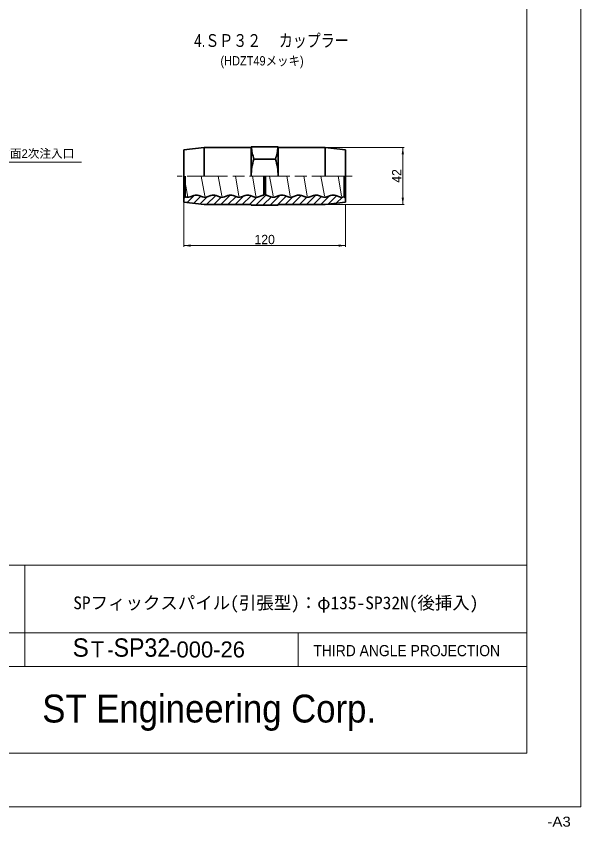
# Model space of a CAD drawing. Units: millimetres at full size, sheet at 1:2.5. Extents: x 2090 to 3770, y 1278 to 2481.
# Drawn here: x 3350 to 3770, y 1278 to 1880 of the extents above; entities that cross this region are included whole.
import ezdxf
from ezdxf.enums import TextEntityAlignment as Align

# ---------------------------------------------------------------- set-up
doc = ezdxf.new("R2010")
doc.units = ezdxf.units.MM
doc.header["$LTSCALE"] = 2.5
doc.linetypes.add('CHAIN', pattern=[18.5, 12, -1.5, 3.5, -1.5])
doc.linetypes.add('DASHED_SPACED', pattern=[12, 6, -6])
for name, color, linetype, lineweight in [('1外形線', 7, 'Continuous', 35), ('2細い実線', 3, 'Continuous', 20), ('3隠れ線', 2, 'DASHED_SPACED', 13), ('4中心線', 1, 'CHAIN', 15), ('6寸法線', 4, 'Continuous', 13), ('7 枠・タイトル', 7, 'Continuous', 13)]:
    doc.layers.add(name, color=color, linetype=linetype, lineweight=lineweight)
doc.styles.add('Arial', font='')
doc.styles.add('ＭＳ ゴシック', font='')
doc.styles.add('ＭＳ Ｐゴシック', font='')
doc.styles.get('Arial').set_extended_font_data('Arial')
doc.styles.get('ＭＳ ゴシック').set_extended_font_data('MS Gothic')
doc.styles.get('ＭＳ Ｐゴシック').set_extended_font_data('MS PGothic')

# ---------------------------------------------------------------- blocks, each defined once
blk = doc.blocks.new('filled_arrow')
at = {"color": 0, "linetype": 'Continuous', "lineweight": -2}
blk.add_solid([(7.5, 1.25), (0, 0), (7.5, -1.25)], dxfattribs=at)

msp = doc.modelspace()

# ---------------------------------------------------------------- hatches: boundary and pattern name
at = {"layer": '2細い実線'}
h = msp.add_hatch(dxfattribs=at)
h.set_pattern_fill('USER', color=256, style=0, pattern_type=2)
h.set_pattern_definition([(45, (3731.29, 1576.834), (-2.65165, 2.65165), [])])
h.paths.add_polyline_path([(3489.878, 1740.294), (3474.878, 1741.994), (3474.878, 1744.814), (3475.878, 1745.814), (3475.878, 1746.152, 0.1707), (3479.527, 1746.099), (3482.22, 1747.002, -0.1632), (3486.036, 1747.002), (3488.729, 1746.099, 0.1632), (3492.227, 1746.099), (3492.671, 1746.248), (3494.92, 1747.002, -0.1632), (3498.736, 1747.002), (3501.429, 1746.099, 0.1632), (3504.927, 1746.099), (3507.62, 1747.002, -0.03916), (3508.531, 1747.23, -0.12325), (3511.436, 1747.002), (3514.129, 1746.099, 0.1632), (3517.627, 1746.099), (3520.32, 1747.002, -0.1632), (3524.136, 1747.002), (3526.829, 1746.099, 0.1632), (3530.327, 1746.099), (3533.02, 1747.002, -0.058), (3534.378, 1747.288), (3534.378, 1748.494), (3535.378, 1748.494), (3535.378, 1747.297, -0.0622), (3536.836, 1747.002), (3539.529, 1746.099, 0.1632), (3543.027, 1746.099), (3545.72, 1747.002, -0.1632), (3549.536, 1747.002), (3552.229, 1746.099, 0.1632), (3555.727, 1746.099), (3558.42, 1747.002, -0.1632), (3562.236, 1747.002), (3564.929, 1746.099, 0.1632), (3568.427, 1746.099), (3571.12, 1747.002, -0.1632), (3574.936, 1747.002), (3577.629, 1746.099, 0.1632), (3581.127, 1746.099), (3583.82, 1747.002, -0.1632), (3587.636, 1747.002), (3590.329, 1746.099, 0.16573), (3593.878, 1746.117), (3593.878, 1745.814), (3594.878, 1744.814), (3594.878, 1741.994), (3579.878, 1740.294), (3509.495, 1740.294), (3492.216, 1740.294)])

# ---------------------------------------------------------------- linework, layer by layer
at = {"layer": '1外形線'}
for p, q in [((3489.878, 1782.694), (3474.878, 1780.994)), ((3524.878, 1782.694), (3489.878, 1782.694)), ((3489.878, 1782.694), (3489.878, 1761.494)), ((3544.878, 1783.194), (3524.878, 1783.194)), ((3524.878, 1761.494), (3524.878, 1783.194)), ((3524.878, 1761.494), (3524.878, 1783.194)), ((3544.878, 1761.494), (3544.878, 1783.194)), ((3544.878, 1761.494), (3544.878, 1783.194)), ((3579.878, 1782.694), (3544.878, 1782.694)), ((3579.878, 1782.694), (3594.878, 1780.994)), ((3579.878, 1782.694), (3579.878, 1761.494)), ((3474.878, 1780.994), (3474.878, 1741.994)), ((3594.878, 1780.994), (3594.878, 1741.994)), ((3542.878, 1774.022), (3526.878, 1774.022)), ((3542.878, 1774.022), (3526.878, 1774.022)), ((3475.878, 1761.494), (3475.878, 1745.814)), ((3534.378, 1761.494), (3534.378, 1747.288)), ((3535.378, 1761.494), (3535.378, 1747.297)), ((3593.878, 1761.494), (3593.878, 1745.814)), ((3479.527, 1746.099), (3482.22, 1747.002)), ((3486.036, 1747.002), (3488.729, 1746.099)), ((3492.227, 1746.099), (3494.92, 1747.002)), ((3498.736, 1747.002), (3501.429, 1746.099)), ((3504.927, 1746.099), (3507.62, 1747.002)), ((3511.436, 1747.002), (3514.129, 1746.099)), ((3517.627, 1746.099), (3520.32, 1747.002)), ((3524.136, 1747.002), (3526.829, 1746.099)), ((3530.327, 1746.099), (3533.02, 1747.002)), ((3535.378, 1748.494), (3534.378, 1748.494)), ((3536.836, 1747.002), (3539.529, 1746.099)), ((3543.027, 1746.099), (3545.72, 1747.002)), ((3549.536, 1747.002), (3552.229, 1746.099)), ((3555.727, 1746.099), (3558.42, 1747.002)), ((3562.236, 1747.002), (3564.929, 1746.099)), ((3568.427, 1746.099), (3571.12, 1747.002)), ((3574.936, 1747.002), (3577.629, 1746.099)), ((3581.127, 1746.099), (3583.82, 1747.002)), ((3587.636, 1747.002), (3590.329, 1746.099)), ((3475.878, 1745.814), (3474.878, 1744.814)), ((3489.878, 1740.294), (3474.878, 1741.994)), ((3524.878, 1740.294), (3489.878, 1740.294)), ((3524.878, 1740.294), (3524.878, 1739.794)), ((3579.878, 1740.294), (3544.878, 1740.294)), ((3544.878, 1740.294), (3544.878, 1739.794)), ((3579.878, 1740.294), (3594.878, 1741.994)), ((3593.878, 1745.814), (3594.878, 1744.814)), ((3544.878, 1739.794), (3524.878, 1739.794))]:
    msp.add_line(p, q, dxfattribs=at)
for centre, radius, start, end in [((3565.119, 1786.551), 40.241, 184.78533, 198.13988), ((3504.637, 1786.551), 40.241, 341.86012, 355.21467), ((3565.119, 1761.494), 40.241, 161.86012, 180), ((3504.637, 1761.494), 40.241, 0, 18.13988), ((3477.778, 1751.314), 5.5, 249.79045, 288.53784), ((3484.128, 1741.314), 6, 71.46216, 108.53784), ((3496.828, 1741.314), 6, 71.46216, 108.53784), ((3509.528, 1741.314), 6, 71.46216, 108.53784), ((3522.228, 1741.314), 6, 71.46216, 108.53784), ((3534.928, 1741.314), 6, 95.2595, 108.53784), ((3534.928, 1741.314), 6, 71.46216, 85.69878), ((3547.628, 1741.314), 6, 71.46216, 108.53784), ((3560.328, 1741.314), 6, 71.46216, 108.53784), ((3573.028, 1741.314), 6, 71.46216, 108.53784), ((3585.728, 1741.314), 6, 71.46216, 108.53784), ((3490.478, 1751.314), 5.5, 251.46216, 288.53784), ((3503.178, 1751.314), 5.5, 251.46216, 288.53784), ((3515.878, 1751.314), 5.5, 251.46216, 288.53784), ((3528.578, 1751.314), 5.5, 251.46216, 288.53784), ((3541.278, 1751.314), 5.5, 251.46216, 288.53784), ((3553.978, 1751.314), 5.5, 251.46216, 288.53784), ((3566.678, 1751.314), 5.5, 251.46216, 288.53784), ((3579.378, 1751.314), 5.5, 251.46216, 288.53784), ((3592.078, 1751.314), 5.5, 251.46216, 289.10332)]:
    msp.add_arc(centre, radius, start, end, dxfattribs=at)
at = {"layer": '3隠れ線'}
for p, q in [((3487.746, 1761.494), (3490.478, 1745.814)), ((3500.446, 1761.494), (3503.178, 1745.814)), ((3513.146, 1761.494), (3515.878, 1745.814)), ((3525.846, 1761.494), (3528.578, 1745.814)), ((3538.546, 1761.494), (3541.278, 1745.814)), ((3551.246, 1761.494), (3553.978, 1745.814)), ((3563.946, 1761.494), (3566.678, 1745.814)), ((3576.646, 1761.494), (3579.378, 1745.814)), ((3589.346, 1761.494), (3592.078, 1745.814)), ((3475.878, 1756.72), (3477.778, 1745.814))]:
    msp.add_line(p, q, dxfattribs=at)
at = {"layer": '4中心線'}
msp.add_line((3599.878, 1761.494), (3469.878, 1761.494), dxfattribs=at)
at = {"layer": '6寸法線'}
for p, q in [((3579.941, 1782.694), (3638.468, 1782.694)), ((3637.468, 1740.294), (3637.468, 1782.694)), ((3474.878, 1741.931), (3474.878, 1708.832)), ((3579.941, 1740.294), (3638.468, 1740.294)), ((3594.878, 1739.931), (3594.878, 1708.832)), ((3474.878, 1709.832), (3594.878, 1709.832))]:
    msp.add_line(p, q, dxfattribs=at)
msp.add_lwpolyline([(3276.246, 1744.953), (3280.668, 1747.287), (3327.105, 1771.8), (3398.762, 1771.8)], dxfattribs=at)
at = {"layer": '7 枠・タイトル'}
for p, q in [((3769.646, 2480.788), (3769.646, 1292.788)), ((3729.646, 2440.788), (3729.646, 1332.788)), ((3287.329, 1472.484), (3729.646, 1472.484)), ((3356.699, 1472.484), (3356.699, 1397.032)), ((3287.329, 1422.182), (3729.646, 1422.182)), ((3559.777, 1422.182), (3559.777, 1397.032)), ((3287.329, 1397.032), (3729.646, 1397.032)), ((2129.646, 1332.788), (3729.646, 1332.788)), ((2089.646, 1292.788), (3769.646, 1292.788))]:
    msp.add_line(p, q, dxfattribs=at)

# ---------------------------------------------------------------- block references
at = {"layer": '6寸法線', "xscale": 0.667, "yscale": 0.667}
for p, rotation in [((3637.468, 1782.694), 270), ((3637.468, 1740.294), 90), ((3594.878, 1709.832), 180)]:
    msp.add_blockref('filled_arrow', p, dxfattribs=dict(at, rotation=rotation))
msp.add_blockref('filled_arrow', (3474.878, 1709.832), dxfattribs=at)

# ---------------------------------------------------------------- texts
at = {"layer": '6寸法線', "style": 'ＭＳ Ｐゴシック'}
msp.add_text('背面2次注入口', height=6.334, dxfattribs=at).set_placement((3393.484, 1778.161), align=Align.MIDDLE_RIGHT)
msp.add_text('42', height=6.928, rotation=90, dxfattribs=at).set_placement((3632.968, 1761.545), align=Align.MIDDLE_CENTER)
msp.add_text('120', height=6.928, dxfattribs=at).set_placement((3534.878, 1714.332), align=Align.MIDDLE_CENTER)
at = {"layer": '7 枠・タイトル', "style": 'ＭＳ Ｐゴシック', "width": 0.8}
msp.add_text('4.ＳＰ３２\u3000 カップラー', height=9.501, dxfattribs=at).set_placement((3597.25, 1862.139), align=Align.MIDDLE_RIGHT)
at = {"layer": '7 枠・タイトル', "style": 'ＭＳ Ｐゴシック', "width": 0.9}
msp.add_text('(HDZT49メッキ)', height=6.928, dxfattribs=at).set_placement((3532.926, 1847.072), align=Align.MIDDLE_CENTER)
at = {"layer": '7 枠・タイトル', "style": 'ＭＳ ゴシック'}
msp.add_text('SPフィックスパイル(引張型)：φ135-SP32N(後挿入)', height=9.494, dxfattribs=at).set_placement((3543.173, 1444.45), align=Align.MIDDLE_CENTER)
at = {"layer": '7 枠・タイトル'}
for s, height, style, width, p in [('S', 13.64, 'Arial', 0.95, (3392.234, 1400.307)), ('Ｔ-', 11.88, 'ＭＳ Ｐゴシック', 0.9, (3403.482, 1400.307)), ('SP32', 13.64, 'Arial', 0.9, (3422.72, 1400.307)), ('-000-26', 11.88, 'ＭＳ Ｐゴシック', 1.05, (3463.972, 1400.307)), ('THIRD ANGLE PROJECTION', 8.297, 'ＭＳ Ｐゴシック', 0.95, (3571.029, 1402.311)), ('ST Engineering Corp.', 20.74, 'ＭＳ Ｐゴシック', 0.95, (3369.722, 1349.319)), ('-A3', 7.423, 'ＭＳ Ｐゴシック', 1.15, (3744.84, 1275.963))]:
    msp.add_text(s, height=height, dxfattribs=dict(at, style=style, width=width)).set_placement(p, align=Align.BOTTOM_LEFT)

doc.saveas('drawing.dxf')
